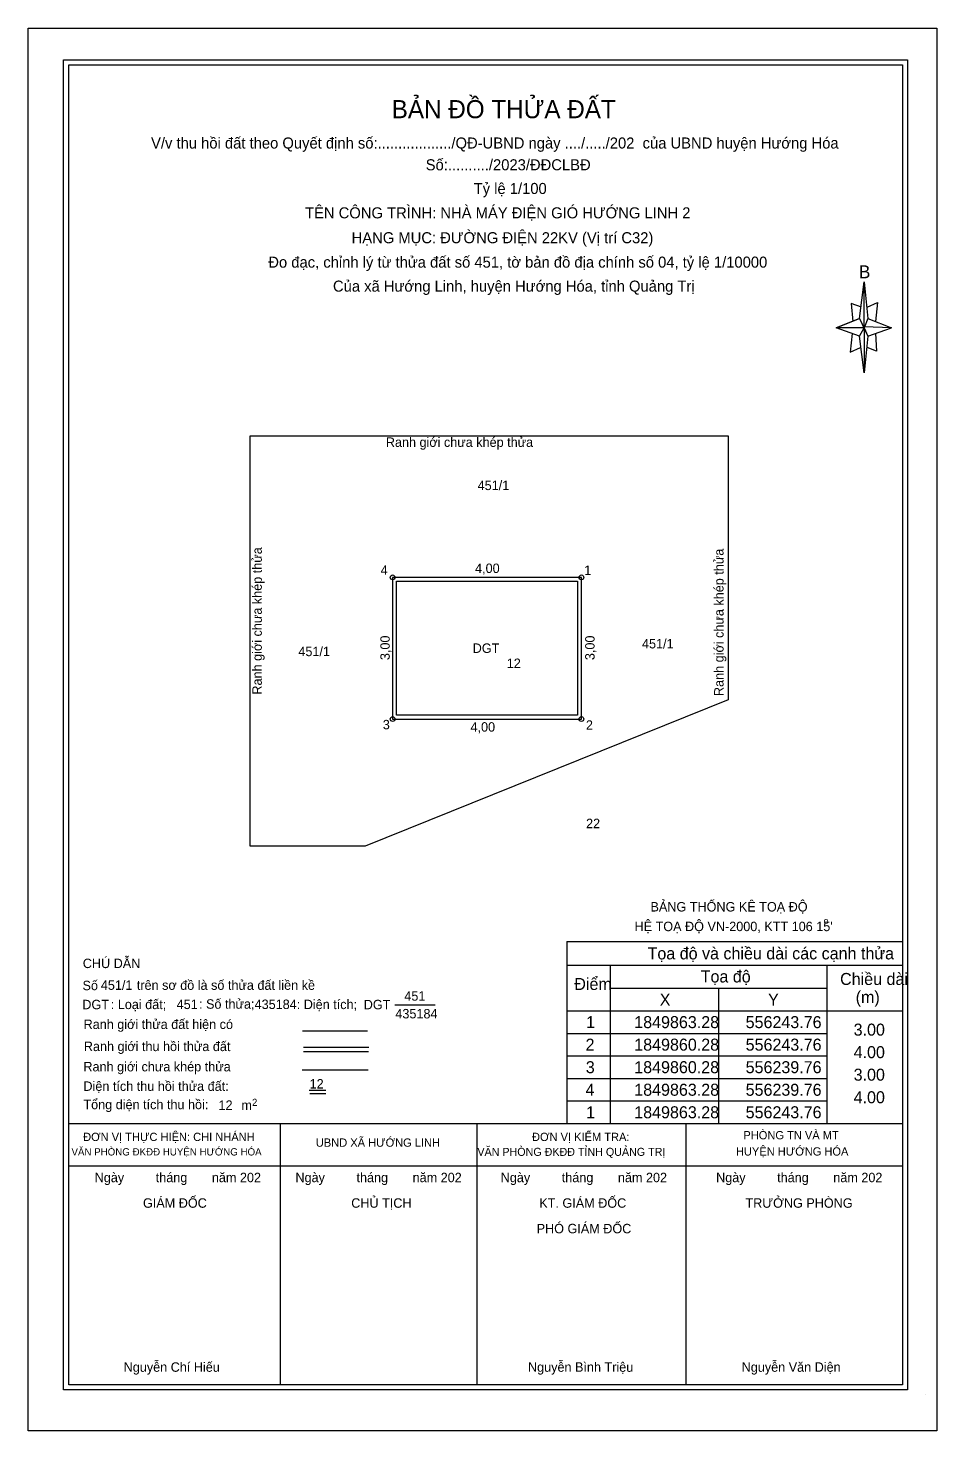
# Model space of a CAD drawing. Extents: x 554477 to 556972, y 1848154 to 1850269.
# Drawn here: x 556232.04 to 556251.3, y 1849845.2 to 1849874.91 of the extents above; entities that cross this region are included whole.
import ezdxf

# ---------------------------------------------------------------- set-up
doc = ezdxf.new("R2010")
doc.units = 0
for name, color, linetype in [('Level 10', 7, 'Continuous'), ('Level 16', 7, 'Continuous'), ('Level 18', 7, 'Continuous'), ('Level 2', 7, 'Continuous'), ('Level 21', 7, 'Continuous'), ('Level 27', 7, 'Continuous'), ('Level 5', 7, 'Continuous'), ('Level 50', 7, 'Continuous'), ('Level 55', 7, 'Continuous'), ('Level 56', 7, 'Continuous'), ('Level 6', 7, 'Continuous'), ('Level 67', 7, 'Continuous'), ('Level 68', 7, 'Continuous'), ('Level 73', 7, 'Continuous')]:
    doc.layers.add(name, color=color, linetype=linetype)

msp = doc.modelspace()

# ---------------------------------------------------------------- linework, layer by layer
at = {"layer": 'Level 10'}
msp.add_lwpolyline([(556243.764, 1849863.28), (556239.764, 1849863.28), (556239.764, 1849860.28), (556243.764, 1849860.28), (556243.764, 1849863.28)], dxfattribs=at)
at = {"layer": 'Level 16'}
msp.add_line((556237.877, 1849853.328), (556239.261, 1849853.328), dxfattribs=at)
for points in [[(556239.183, 1849857.589), (556236.744, 1849857.589), (556236.744, 1849866.28), (556246.869, 1849866.28), (556246.869, 1849860.684)], [(556243.684, 1849863.2), (556243.684, 1849860.36), (556239.844, 1849860.36), (556239.844, 1849863.2), (556243.684, 1849863.2)], [(556239.247, 1849852.841), (556237.844, 1849852.841)]]:
    msp.add_lwpolyline(points, dxfattribs=at)
at = {"layer": 'Level 2'}
msp.add_lwpolyline([(556232.04, 1849874.913), (556251.296, 1849874.913), (556251.296, 1849845.202), (556232.04, 1849845.202)], close=True, dxfattribs=at)
at = {"layer": 'Level 21'}
for centre in [(556239.764, 1849863.28), (556243.764, 1849863.28), (556243.764, 1849863.28), (556239.764, 1849860.28), (556243.764, 1849860.28)]:
    msp.add_circle(centre, 0.05, dxfattribs=at)
at = {"layer": 'Level 27'}
for p, q in [((556243.455, 1849855.568), (556250.567, 1849855.568)), ((556243.455, 1849855.568), (556243.455, 1849851.713)), ((556243.455, 1849855.568), (556250.567, 1849855.568)), ((556243.455, 1849855.568), (556243.455, 1849851.713)), ((556250.567, 1849855.568), (556250.567, 1849851.713)), ((556250.567, 1849855.568), (556250.567, 1849851.713)), ((556243.455, 1849855.065), (556250.567, 1849855.065)), ((556244.373, 1849855.065), (556244.373, 1849851.713)), ((556248.961, 1849855.065), (556248.961, 1849851.713)), ((556244.373, 1849854.576), (556248.961, 1849854.576)), ((556246.667, 1849854.576), (556246.667, 1849851.713)), ((556243.455, 1849854.098), (556250.567, 1849854.098)), ((556243.455, 1849853.621), (556248.961, 1849853.621)), ((556243.455, 1849853.144), (556248.961, 1849853.144)), ((556243.455, 1849852.667), (556248.961, 1849852.667)), ((556243.455, 1849852.19), (556248.961, 1849852.19)), ((556243.455, 1849851.713), (556250.567, 1849851.713)), ((556243.455, 1849851.713), (556250.567, 1849851.713))]:
    msp.add_line(p, q, dxfattribs=at)
at = {"layer": 'Level 50'}
msp.add_line((556246.869, 1849860.684), (556239.183, 1849857.589), dxfattribs=at)
at = {"layer": 'Level 67'}
for p, q in [((556249.656, 1849868.762), (556249.755, 1849869.537)), ((556249.696, 1849869), (556249.477, 1849869.08)), ((556249.477, 1849869.08), (556249.517, 1849868.702)), ((556249.815, 1849869), (556250.033, 1849869.1)), ((556250.033, 1849869.1), (556249.994, 1849868.702)), ((556249.656, 1849868.762), (556249.159, 1849868.563)), ((556249.159, 1849868.563), (556249.656, 1849868.762)), ((556249.656, 1849868.385), (556249.159, 1849868.563)), ((556249.755, 1849868.563), (556249.159, 1849868.563)), ((556249.755, 1849868.563), (556249.656, 1849868.762)), ((556249.656, 1849868.762), (556249.835, 1849868.385)), ((556250.331, 1849868.563), (556249.755, 1849868.583)), ((556249.755, 1849868.583), (556249.755, 1849868.563)), ((556249.755, 1849868.563), (556249.835, 1849868.385)), ((556249.835, 1849868.762), (556250.331, 1849868.563)), ((556249.835, 1849868.385), (556250.331, 1849868.563)), ((556249.835, 1849868.385), (556250.331, 1849868.563)), ((556249.497, 1849868.444), (556249.457, 1849868.047)), ((556249.835, 1849868.385), (556249.755, 1849867.61)), ((556249.994, 1849868.444), (556250.014, 1849868.067)), ((556249.457, 1849868.047), (556249.676, 1849868.146)), ((556250.014, 1849868.067), (556249.815, 1849868.146)), ((556239.813, 1849854.225), (556240.666, 1849854.225)), ((556237.856, 1849853.676), (556239.231, 1849853.676)), ((556237.877, 1849853.235), (556239.252, 1849853.235)), ((556237.998, 1849852.421), (556238.347, 1849852.421)), ((556238.007, 1849852.35), (556238.349, 1849852.35)), ((556232.903, 1849851.713), (556250.567, 1849851.713)), ((556237.387, 1849846.185), (556237.387, 1849851.713)), ((556241.555, 1849846.185), (556241.555, 1849851.713)), ((556245.983, 1849846.185), (556245.983, 1849851.713)), ((556232.903, 1849850.82), (556250.567, 1849850.82)), ((556251.053, 1849845.97), (556251.053, 1849845.97)), ((556251.053, 1849845.97), (556251.053, 1849845.97)), ((556251.053, 1849845.97), (556251.053, 1849845.97))]:
    msp.add_line(p, q, dxfattribs=at)
for points in [[(556232.794, 1849874.242), (556250.675, 1849874.242), (556250.675, 1849846.07), (556232.794, 1849846.07)], [(556232.903, 1849874.134), (556250.567, 1849874.134), (556250.567, 1849846.178), (556232.903, 1849846.178)], [(556249.755, 1849869.537), (556249.835, 1849868.762), (556249.755, 1849868.563)], [(556249.755, 1849868.563), (556249.755, 1849867.61), (556249.656, 1849868.385)]]:
    msp.add_lwpolyline(points, close=True, dxfattribs=at)

# ---------------------------------------------------------------- texts
at = {"layer": 'Level 18'}
msp.add_text('DGT', height=0.2, dxfattribs=at).set_placement((556241.46, 1849861.68))
at = {"layer": 'Level 21'}
for s, p in [('4', (556239.51, 1849863.335)), ('1', (556243.823, 1849863.331)), ('1', (556243.823, 1849863.331)), ('3', (556239.556, 1849860.061)), ('2', (556243.859, 1849860.052))]:
    msp.add_text(s, height=0.2, dxfattribs=at).set_placement(p)
at = {"layer": 'Level 27'}
for s, height, p in [('Tọa độ và chiều dài các cạnh thửa', 0.25445, (556245.165, 1849855.189)), ('Tọa độ', 0.2544, (556246.291, 1849854.7)), ('Chiều dài', 0.2544, (556249.244, 1849854.647)), ('Điểm', 0.2544, (556243.613, 1849854.541)), ('X', 0.254, (556245.423, 1849854.21)), ('Y', 0.254, (556247.718, 1849854.21)), ('(m)', 0.2544, (556249.574, 1849854.263)), ('1', 0.254, (556243.863, 1849853.733)), ('1849863.28', 0.2544, (556244.883, 1849853.733)), ('556243.76', 0.2544, (556247.243, 1849853.733)), ('3.00', 0.2544, (556249.531, 1849853.574)), ('2', 0.254, (556243.852, 1849853.256)), ('1849860.28', 0.2544, (556244.883, 1849853.256)), ('556243.76', 0.2544, (556247.243, 1849853.256)), ('4.00', 0.2544, (556249.531, 1849853.097)), ('3', 0.254, (556243.857, 1849852.779)), ('1849860.28', 0.2544, (556244.883, 1849852.779)), ('556239.76', 0.2544, (556247.243, 1849852.779)), ('3.00', 0.2544, (556249.531, 1849852.62)), ('4', 0.254, (556243.851, 1849852.301)), ('1849863.28', 0.2544, (556244.883, 1849852.301)), ('556239.76', 0.2544, (556247.243, 1849852.301)), ('4.00', 0.2544, (556249.531, 1849852.142)), ('1', 0.254, (556243.863, 1849851.824)), ('1849863.28', 0.2544, (556244.883, 1849851.824)), ('556243.76', 0.2544, (556247.243, 1849851.824))]:
    msp.add_text(s, height=height, dxfattribs=at).set_placement(p)
at = {"layer": 'Level 5'}
for s, p in [('4,00', (556241.511, 1849863.372)), ('4,00', (556241.511, 1849863.372)), ('12', (556242.182, 1849861.36)), ('4,00', (556241.414, 1849860.012)), ('4,00', (556241.414, 1849860.012))]:
    msp.add_text(s, height=0.2, dxfattribs=at).set_placement(p)
for p in [(556239.703, 1849861.527), (556239.703, 1849861.527), (556244.043, 1849861.527), (556244.043, 1849861.527)]:
    msp.add_text('3,00', height=0.2, rotation=90, dxfattribs=at).set_placement(p)
at = {"layer": 'Level 55'}
msp.add_text('Ranh giới chưa khép thửa', height=0.2, rotation=90, dxfattribs=at).set_placement((556236.992, 1849860.797))
at = {"layer": 'Level 56'}
msp.add_text('Ranh giới chưa khép thửa', height=0.2, dxfattribs=at).set_placement((556239.62, 1849866.043))
msp.add_text('Ranh giới chưa khép thửa', height=0.2, rotation=90, dxfattribs=at).set_placement((556246.775, 1849860.766))
at = {"layer": 'Level 6'}
msp.add_text('12', height=0.2, dxfattribs=at).set_placement((556242.182, 1849861.36))
at = {"layer": 'Level 67'}
for s, height, p in [('BẢN ĐỒ THỬA ĐẤT', 0.38401, (556239.744, 1849873.004)), ('V/v thu hồi đất theo Quyết định số:................../QĐ-UBND ngày ..../...../202  của UBND huyện Hướng Hóa', 0.233918, (556234.646, 1849872.362)), ('Số:........../2023/ĐĐCLBĐ', 0.23392, (556240.465, 1849871.901)), ('Tỷ lệ 1/100', 0.23392, (556241.481, 1849871.399)), ('TÊN CÔNG TRÌNH: NHÀ MÁY ĐIỆN GIÓ HƯỚNG LINH 2', 0.23392, (556237.908, 1849870.883)), ('HẠNG MỤC: ĐƯỜNG ĐIỆN 22KV (Vị trí C32)', 0.23392, (556238.895, 1849870.356)), ('Đo đạc, chỉnh lý từ thửa đất số 451, tờ bản đồ địa chính số 04, tỷ lệ 1/10000', 0.23392, (556237.13, 1849869.839)), ('B', 0.274, (556249.641, 1849869.614)), ('Của xã Hướng Linh, huyện Hướng Hóa, tỉnh Quảng Trị', 0.23392, (556238.5, 1849869.331)), ('BẢNG THỐNG KÊ TOẠ ĐỘ', 0.2, (556245.227, 1849856.203)), ("HỆ TOẠ ĐỘ VN-2000, KTT 106 15'", 0.2, (556244.889, 1849855.787)), ('o', 0.139, (556248.895, 1849855.938)), ('CHÚ DẪN', 0.2, (556233.2, 1849855.005)), ('Ranh giới thửa đất hiện có', 0.2, (556233.217, 1849853.715)), ('Ranh giới thu hồi thửa đất', 0.2, (556233.222, 1849853.247)), ('Ranh giới chưa khép thửa', 0.2, (556233.213, 1849852.817)), ('Diện tích thu hồi thửa đất:', 0.2, (556233.213, 1849852.404)), ('Tổng diện tích thu hồi:', 0.2, (556233.213, 1849852.016)), ('ĐƠN VỊ THỰC HIỆN: CHI NHÁNH', 0.17544, (556233.207, 1849851.342)), ('UBND XÃ HƯỚNG LINH', 0.17544, (556238.137, 1849851.221)), ('ĐƠN VỊ KIỂM TRA:', 0.17544, (556242.717, 1849851.342)), ('PHÒNG TN VÀ MT', 0.17544, (556247.195, 1849851.378)), ('VĂN PHÒNG ĐKĐĐ HUYỆN HƯỚNG HÓA', 0.15409, (556232.96, 1849851.036)), ('VĂN PHÒNG ĐKĐĐ TỈNH QUẢNG TRỊ', 0.16963, (556241.56, 1849851.028)), ('HUYỆN HƯỚNG HÓA', 0.17544, (556247.037, 1849851.034)), ('Ngày         tháng       năm 202', 0.2, (556233.452, 1849850.47)), ('Ngày         tháng       năm 202', 0.2, (556237.705, 1849850.47)), ('Ngày         tháng       năm 202', 0.2, (556242.054, 1849850.47)), ('Ngày         tháng       năm 202', 0.2, (556246.617, 1849850.47)), ('GIÁM ĐỐC', 0.2, (556234.475, 1849849.929)), (' CHỦ TỊCH', 0.2, (556238.813, 1849849.929)), ('KT. GIÁM ĐỐC', 0.2, (556242.871, 1849849.929)), ('TRƯỞNG PHÒNG', 0.2, (556247.239, 1849849.929)), ('PHÓ GIÁM ĐỐC', 0.2, (556242.815, 1849849.388)), ('Nguyễn Chí Hiếu', 0.2, (556234.066, 1849846.455)), ('Nguyễn Bình Triệu', 0.2, (556242.632, 1849846.455)), ('Nguyễn Văn Diện', 0.2, (556247.159, 1849846.455))]:
    msp.add_text(s, height=height, dxfattribs=at).set_placement(p)
at = {"layer": 'Level 68'}
for s, height, p in [('Số ', 0.2, (556233.194, 1849854.537)), ('451/1', 0.2, (556233.582, 1849854.544)), ('trên sơ đồ là số thửa đất liền kề', 0.2, (556234.345, 1849854.544)), ('DGT', 0.2, (556233.19, 1849854.133)), (': Loại đất;', 0.2, (556233.793, 1849854.136)), ('451', 0.2, (556235.188, 1849854.137)), (': Số thửa; ', 0.2, (556235.662, 1849854.144)), ('435184', 0.2, (556236.84, 1849854.138)), (' : Diện tích;', 0.2, (556237.658, 1849854.136)), ('DGT', 0.2, (556239.152, 1849854.132)), ('451', 0.2, (556240.012, 1849854.314)), ('435184', 0.2, (556239.822, 1849853.939)), ('12', 0.2, (556238.005, 1849852.454)), ('2', 0.15, (556236.786, 1849852.086)), ('12', 0.2, (556236.075, 1849852.002)), ('m', 0.2, (556236.559, 1849852.002))]:
    msp.add_text(s, height=height, dxfattribs=at).set_placement(p)
at = {"layer": 'Level 73'}
for s, p in [('451/1', (556241.565, 1849865.128)), ('451/1', (556237.767, 1849861.611)), ('451/1', (556245.047, 1849861.775)), ('22', (556243.862, 1849857.968))]:
    msp.add_text(s, height=0.2, dxfattribs=at).set_placement(p)

doc.saveas('drawing.dxf')
